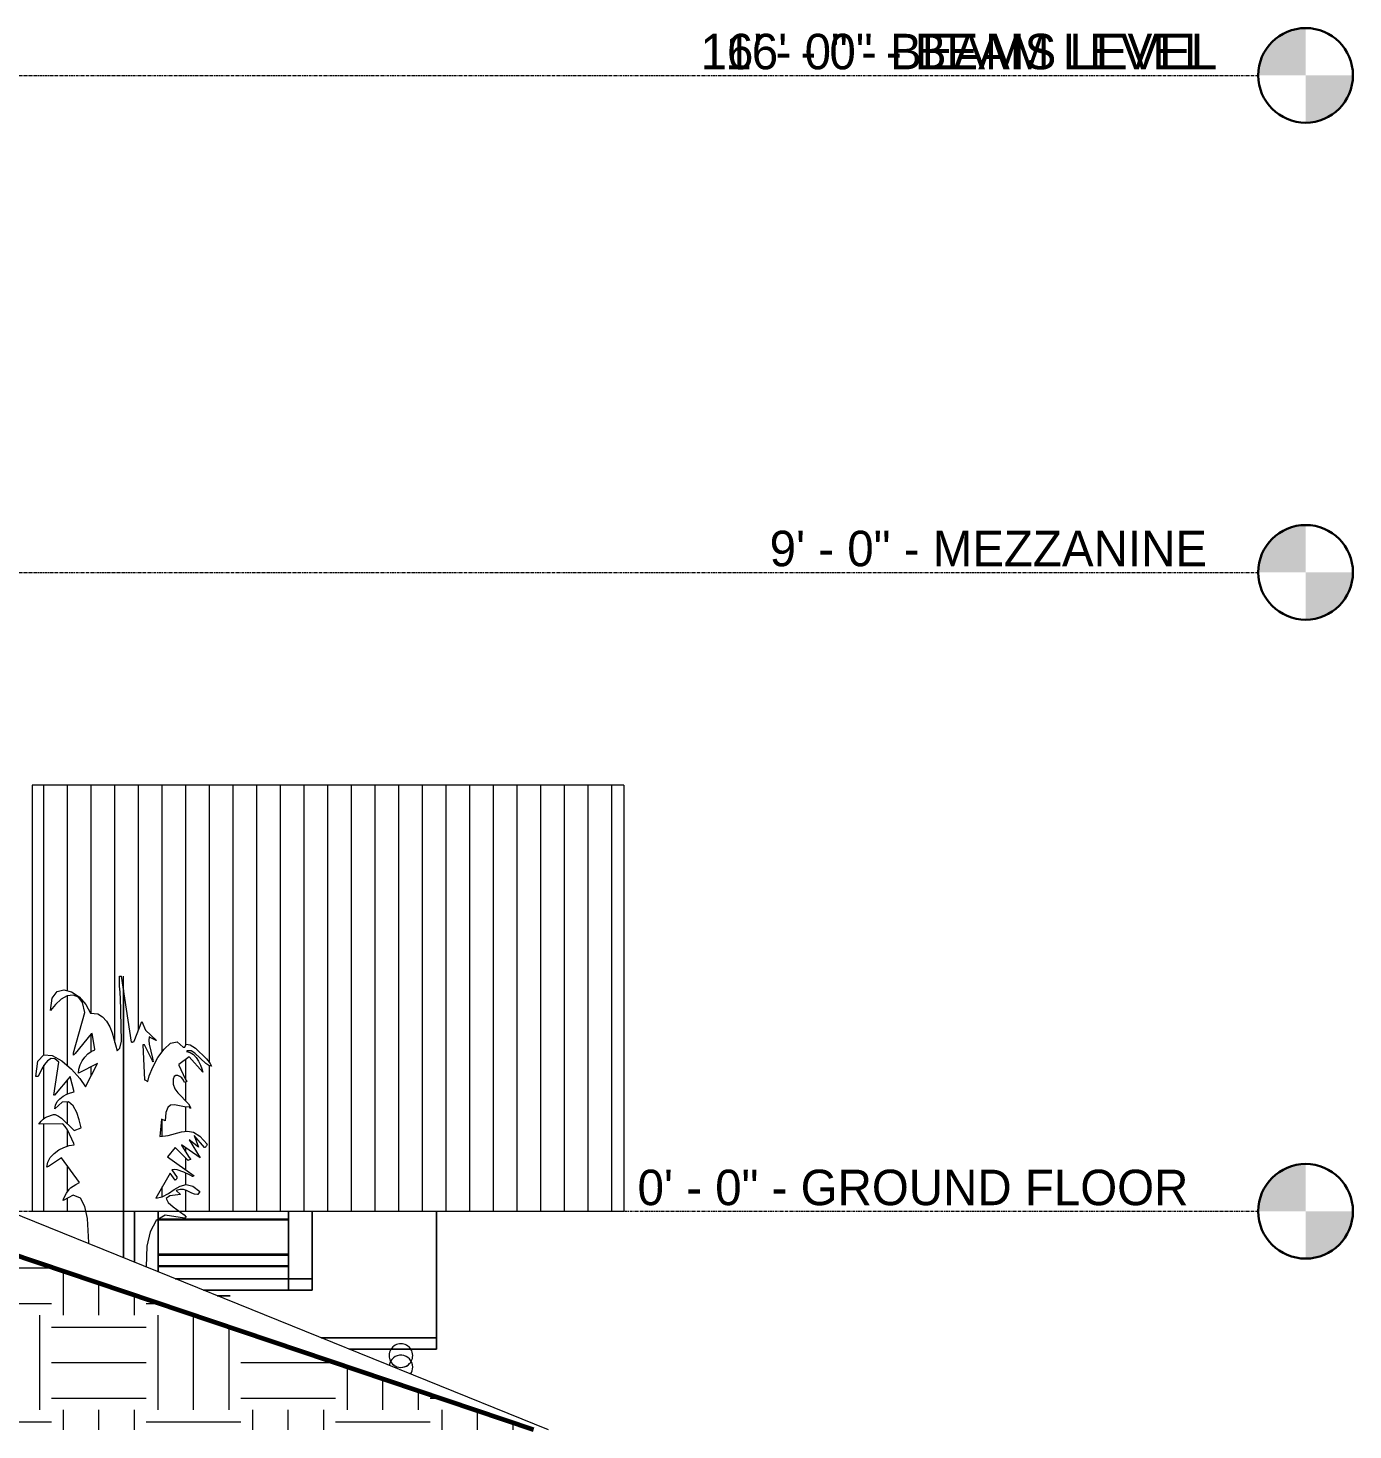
# Model space of a CAD drawing. Header units: inches. Extents: x 1275 to 2881, y -101 to 461.
# Drawn here: x 2656.7 to 2880.6, y -37 to 200 of the extents above; entities that cross this region are included whole.
import ezdxf

# ---------------------------------------------------------------- set-up
doc = ezdxf.new("R2010")
doc.units = ezdxf.units.IN
doc.header["$MEASUREMENT"] = 0
doc.linetypes.add('Grid Line 1_2_', pattern=[0.875, 0.5, -0.125, 0.125, -0.125])
for name, color, linetype, lineweight in [('0-1', 7, 'Continuous', 5), ('0-2', 165, 'Continuous', 5), ('A-DETL-GENF-1', 7, 'Continuous', 9), ('A-DETL-GENF-2', 253, 'Continuous', 9), ('A-FLOR-LEVL', 51, 'Continuous', 9), ('A-FLOR-LEVL-1', 51, 'Grid Line 1_2_', 9), ('A-FLOR-LEVL-2', 147, 'Continuous', 30), ('A-FLOR-LEVL-3', 51, 'Continuous', 30), ('A-WALL-PATT-3', 111, 'Continuous', 9), ('C-TOPO', 7, 'Continuous', 9), ('C-TOPO-1', 7, 'Continuous', 60), ('Q-SPCQ', 91, 'Continuous', 9), ('S-FNDN', 32, 'Continuous', 18)]:
    doc.layers.add(name, color=color, linetype=linetype, lineweight=lineweight)
doc.styles.add('Century Gothic', font='ufonts.com_century-gothic.ttf', dxfattribs={"height": 6})
pattern_1 = [(90, (2659.366, 0), (-4, 2e-16), [])]

# ---------------------------------------------------------------- blocks, each defined once
blk = doc.blocks.new('Level - Level Head - Circle-V48-BUILDING SECTION - EAST_WEST _ PREP KITCHEN - LOOKING SOUTH')
at = {"layer": 'A-FLOR-LEVL'}
h = blk.add_hatch(color=256, dxfattribs=at)
edge = h.paths.add_edge_path(flags=0)
edge.add_line((2872.59, 0), (2864.59, 0))
edge.add_arc((2872.59, 0), 8, 90, 180, ccw=False)
edge.add_line((2872.59, 8), (2872.59, 0))
h = blk.add_hatch(color=256, dxfattribs=at)
edge = h.paths.add_edge_path(flags=0)
edge.add_line((2872.59, -8), (2872.59, 0))
edge.add_line((2872.59, 0), (2880.59, 0))
edge.add_arc((2872.59, 0), 8, 270, 360, ccw=False)
at = {"layer": 'A-FLOR-LEVL-2'}
blk.add_circle((2872.59, 0), 8, dxfattribs=at)
blk = doc.blocks.new('Oakfire_2_Amenities_rvt-1-BUILDING SECTION - EAST_WEST _ PREP KITCHEN - LOOKING SOUTH')
at = {"layer": 'A-FLOR-LEVL-1'}
for p, q in [((1275.24, 192), (2864.59, 192)), ((1275.24, 0), (2864.59, 0))]:
    blk.add_line(p, q, dxfattribs=at)
at = {"layer": '0-2'}
for p in [(0, 192), (0, 0)]:
    blk.add_blockref('Level - Level Head - Circle-V48-BUILDING SECTION - EAST_WEST _ PREP KITCHEN - LOOKING SOUTH', p, dxfattribs=at)
at = {"layer": 'A-FLOR-LEVL', "char_height": 6, "attachment_point": 1, "style": 'Century Gothic'}
for s, insert, width in [('16\' - 0" - BEAMS LEVEL', (2770.34, 199.03), 105.04), ('0\' - 0" - GROUND FLOOR', (2759.69, 7.03), 117.968)]:
    blk.add_mtext(s, dxfattribs=dict(at, insert=insert, width=width))
blk = doc.blocks.new('Oakfire_2_Kitchen_rvt-1-BUILDING SECTION - EAST_WEST _ PREP KITCHEN - LOOKING SOUTH')
at = {"layer": 'A-FLOR-LEVL-1'}
for p, q in [((1275.24, 192), (2864.59, 192)), ((1275.24, 108), (2864.59, 108)), ((1275.24, 0), (2864.59, 0))]:
    blk.add_line(p, q, dxfattribs=at)
at = {"layer": '0-2'}
for p in [(0, 192), (0, 108), (0, 0)]:
    blk.add_blockref('Level - Level Head - Circle-V48-BUILDING SECTION - EAST_WEST _ PREP KITCHEN - LOOKING SOUTH', p, dxfattribs=at)
at = {"layer": 'A-FLOR-LEVL', "char_height": 6, "attachment_point": 1, "style": 'Century Gothic'}
for s, insert, width in [('16\' - 0" - BEAMS LEVEL', (2770.34, 199.03), 105.04), ('9\' - 0" - MEZZANINE', (2782.01, 115.03), 90.9), ('0\' - 0" - GROUND FLOOR', (2759.69, 7.03), 117.968)]:
    blk.add_mtext(s, dxfattribs=dict(at, insert=insert, width=width))
blk = doc.blocks.new('switchgrass 26764 - switchgrass 26764-1522527-BUILDING SECTION - EAST_WEST _ PREP KITCHEN - LOOKING SOUTH')
at = {"layer": 'A-DETL-GENF-1'}
for p, q in [((2672.16, 39.17), (2672.17, 39.73)), ((2672.16, 38.61), (2672.16, 39.17)), ((2672.17, 38.06), (2672.16, 38.61)), ((2672.17, 39.73), (2672.46, 39.73)), ((2672.2, 37.53), (2672.17, 38.06)), ((2674.2, 28.59), (2672.46, 39.73)), ((2672.83, 37.41), (2672.83, 39.73)), ((2672.83, 39.17), (2672.83, 39.73)), ((2672.83, 38.61), (2672.83, 39.17)), ((2672.83, 38.06), (2672.83, 38.61)), ((2672.83, 37.53), (2672.83, 38.06)), ((2660.48, 33.96), (2660.78, 36.02)), ((2660.78, 36.02), (2661.59, 37.13)), ((2662.3, 35.83), (2661.33, 34.98)), ((2661.59, 37.13), (2662.74, 37.44)), ((2663.32, 36.39), (2662.3, 35.83)), ((2662.74, 37.44), (2664.05, 37.09)), ((2664.31, 36.55), (2663.32, 36.39)), ((2664.05, 37.09), (2665.35, 36.23)), ((2665.19, 36.22), (2664.31, 36.55)), ((2665.88, 35.27), (2665.19, 36.22)), ((2665.35, 36.23), (2666.47, 34.98)), ((2672.23, 37.05), (2672.2, 37.53)), ((2672.27, 36.62), (2672.23, 37.05)), ((2672.32, 36.26), (2672.27, 36.62)), ((2672.47, 28.74), (2672.32, 36.26)), ((2672.83, 37.05), (2672.83, 37.53)), ((2672.83, 37.13), (2672.83, 37.44)), ((2672.83, 37.44), (2672.83, 37.09)), ((2672.83, 36.02), (2672.83, 37.13)), ((2672.83, 37.09), (2672.83, 36.23)), ((2672.83, 36.62), (2672.83, 37.05)), ((2672.83, 36.26), (2672.83, 36.62)), ((2672.83, 36.22), (2672.83, 36.55)), ((2672.83, 36.55), (2672.83, 36.39)), ((2672.83, 36.39), (2672.83, 35.83)), ((2672.83, 28.74), (2672.83, 36.26)), ((2672.83, 36.23), (2672.83, 34.98)), ((2672.83, 35.27), (2672.83, 36.22)), ((2672.83, 33.96), (2672.83, 36.02)), ((2672.83, 35.83), (2672.83, 34.98)), ((2661.33, 34.98), (2660.48, 33.96)), ((2664.36, 26.81), (2666.31, 33.62)), ((2666.31, 33.62), (2665.88, 35.27)), ((2666.47, 34.98), (2667.25, 33.51)), ((2667.25, 33.51), (2668.46, 33.38)), ((2668.46, 33.38), (2669.28, 32.87)), ((2672.83, 33.62), (2672.83, 35.27)), ((2672.83, 34.98), (2672.83, 33.96)), ((2672.83, 34.98), (2672.83, 33.51)), ((2672.83, 26.81), (2672.83, 33.62)), ((2672.83, 33.51), (2672.83, 33.38)), ((2672.83, 33.38), (2672.83, 32.87)), ((2669.28, 32.87), (2669.95, 32.11)), ((2669.95, 32.11), (2670.49, 31.19)), ((2670.49, 31.19), (2670.92, 30.16)), ((2672.83, 32.87), (2672.83, 32.11)), ((2672.83, 32.11), (2672.83, 31.19)), ((2672.83, 31.19), (2672.83, 30.16)), ((2674.64, 28.73), (2675.94, 32.06)), ((2675.94, 32.06), (2676.52, 30.61)), ((2667.38, 30.01), (2664.64, 26.66)), ((2667.54, 30.03), (2667.38, 30.01)), ((2667.99, 27.39), (2667.54, 30.03)), ((2670.92, 30.16), (2671.74, 27.14)), ((2672.21, 27.58), (2672.47, 28.74)), ((2672.83, 30.16), (2672.83, 27.14)), ((2672.83, 27.39), (2672.83, 30.03)), ((2672.83, 30.03), (2672.83, 30.01)), ((2672.83, 30.01), (2672.83, 26.66)), ((2672.83, 27.58), (2672.83, 28.74)), ((2674.2, 28.59), (2674.25, 28.59)), ((2674.25, 28.59), (2674.32, 28.61)), ((2674.32, 28.61), (2674.4, 28.63)), ((2674.4, 28.63), (2674.47, 28.65)), ((2674.47, 28.65), (2674.54, 28.68)), ((2674.54, 28.68), (2674.6, 28.71)), ((2674.6, 28.71), (2674.64, 28.73)), ((2676.52, 30.61), (2678.4, 28.87)), ((2677.14, 29.49), (2677.11, 28.84)), ((2677.11, 28.84), (2677.16, 28.23)), ((2677.56, 29.24), (2677.14, 29.49)), ((2678.34, 28.89), (2677.56, 29.24)), ((2678.4, 28.87), (2678.34, 28.89)), ((2680.79, 28.42), (2681.9, 28.62)), ((2681.9, 28.62), (2682.89, 27.72)), ((2658.37, 25.38), (2659.37, 26.46)), ((2659.37, 26.46), (2660.79, 26.36)), ((2660.79, 26.36), (2662.41, 25.43)), ((2664.36, 26.41), (2664.36, 26.81)), ((2664.64, 26.66), (2664.36, 26.41)), ((2666.28, 26.05), (2666.79, 26.59)), ((2666.79, 26.59), (2667.36, 27.01)), ((2667.36, 27.01), (2667.98, 27.28)), ((2667.98, 27.28), (2667.99, 27.39)), ((2671.74, 27.14), (2672.21, 27.58)), ((2672.83, 27.14), (2672.83, 27.58)), ((2672.83, 27.28), (2672.83, 27.39)), ((2672.83, 27.01), (2672.83, 27.28)), ((2672.83, 26.59), (2672.83, 27.01)), ((2672.83, 26.41), (2672.83, 26.81)), ((2672.83, 26.66), (2672.83, 26.41)), ((2672.83, 26.05), (2672.83, 26.59)), ((2672.83, 25.38), (2672.83, 26.46)), ((2672.83, 26.46), (2672.83, 26.36)), ((2672.83, 26.36), (2672.83, 25.43)), ((2676.37, 28.15), (2676.08, 28.15)), ((2676.08, 28.15), (2676.37, 22.22)), ((2677.71, 25.41), (2676.37, 28.15)), ((2677.16, 28.23), (2677.71, 25.91)), ((2678.63, 25.98), (2679.67, 27.43)), ((2679.67, 27.43), (2680.79, 28.42)), ((2683.9, 26.12), (2682.16, 24.82)), ((2682.89, 27.72), (2683.18, 27.72)), ((2683.18, 27.72), (2683.43, 28.26)), ((2683.43, 28.26), (2684.08, 28.14)), ((2683.61, 27.14), (2683.47, 26.99)), ((2683.47, 26.99), (2684.09, 26.86)), ((2684.23, 27.1), (2683.61, 27.14)), ((2686.22, 23.52), (2683.9, 26.12)), ((2684.08, 28.14), (2684.97, 27.56)), ((2684.09, 26.86), (2684.64, 26.51)), ((2684.87, 26.74), (2684.23, 27.1)), ((2684.64, 26.51), (2685.11, 25.99)), ((2686.74, 25), (2684.87, 26.74)), ((2684.97, 27.56), (2686.82, 25.79)), ((2657.99, 22.79), (2658.37, 25.38)), ((2659, 24.08), (2658.42, 22.79)), ((2659.45, 24.82), (2659, 24.08)), ((2659.98, 25.44), (2659.45, 24.82)), ((2660.58, 25.81), (2659.98, 25.44)), ((2661.22, 25.78), (2660.58, 25.81)), ((2661.03, 19.61), (2661.89, 25.23)), ((2661.89, 25.23), (2661.22, 25.78)), ((2662.41, 25.43), (2664.02, 24)), ((2664.02, 24), (2665.42, 22.43)), ((2668.41, 24.97), (2665.23, 23.37)), ((2665.23, 23.37), (2665.3, 24.05)), ((2665.3, 24.05), (2665.51, 24.74)), ((2665.51, 24.74), (2665.85, 25.42)), ((2665.85, 25.42), (2666.28, 26.05)), ((2666.38, 21.06), (2668.41, 24.97)), ((2672.83, 25.42), (2672.83, 26.05)), ((2672.83, 25.78), (2672.83, 25.81)), ((2672.83, 25.81), (2672.83, 25.44)), ((2672.83, 25.23), (2672.83, 25.78)), ((2672.83, 25.44), (2672.83, 24.82)), ((2672.83, 25.43), (2672.83, 24)), ((2672.83, 24.74), (2672.83, 25.42)), ((2672.83, 22.79), (2672.83, 25.38)), ((2672.83, 19.61), (2672.83, 25.23)), ((2672.83, 21.06), (2672.83, 24.97)), ((2672.83, 24.97), (2672.83, 23.37)), ((2672.83, 24.82), (2672.83, 24.08)), ((2672.83, 24.05), (2672.83, 24.74)), ((2672.83, 24.08), (2672.83, 22.79)), ((2672.83, 23.37), (2672.83, 24.05)), ((2672.83, 24), (2672.83, 22.43)), ((2677.17, 22.91), (2677.76, 24.36)), ((2677.71, 25.91), (2677.82, 25.26)), ((2677.82, 25.26), (2677.71, 25.41)), ((2677.76, 24.36), (2678.63, 25.98)), ((2682.16, 24.82), (2682.19, 24.7)), ((2682.19, 24.7), (2683.25, 22.39)), ((2685.11, 25.99), (2685.51, 25.37)), ((2685.51, 25.37), (2685.83, 24.72)), ((2685.83, 24.72), (2686.06, 24.08)), ((2686.06, 24.08), (2686.22, 23.52)), ((2687.25, 24.62), (2686.74, 25)), ((2686.82, 25.79), (2687.45, 25)), ((2687.67, 24.53), (2687.25, 24.62)), ((2687.45, 25), (2687.67, 24.53)), ((2658.42, 22.79), (2657.99, 22.79)), ((2663.78, 22.79), (2661.17, 19.61)), ((2664.5, 20.19), (2663.78, 22.79)), ((2665.42, 22.43), (2666.38, 21.06)), ((2672.83, 20.19), (2672.83, 22.79)), ((2672.83, 22.79), (2672.83, 19.61)), ((2672.83, 22.43), (2672.83, 21.06)), ((2676.37, 22.22), (2676.43, 22.2)), ((2676.43, 22.2), (2676.52, 22.17)), ((2676.52, 22.17), (2676.63, 22.12)), ((2676.63, 22.12), (2676.73, 22.06)), ((2676.73, 22.06), (2676.83, 22)), ((2676.83, 22), (2676.91, 21.96)), ((2676.91, 21.96), (2676.95, 21.93)), ((2676.95, 21.93), (2677.17, 22.91)), ((2681.37, 22.79), (2681.2, 22.36)), ((2681.2, 22.36), (2681.2, 21.48)), ((2681.2, 21.48), (2681.49, 20.71)), ((2681.65, 22.98), (2681.37, 22.79)), ((2681.98, 22.97), (2681.65, 22.98)), ((2682.34, 22.81), (2681.98, 22.97)), ((2682.68, 22.54), (2682.34, 22.81)), ((2682.96, 22.18), (2682.68, 22.54)), ((2683.15, 21.79), (2682.96, 22.18)), ((2683.51, 21.93), (2683.15, 21.79)), ((2683.25, 22.39), (2683.51, 21.93)), ((2661.17, 19.61), (2661.03, 19.61)), ((2661.61, 18.53), (2662.07, 19.03)), ((2662.07, 19.03), (2662.63, 19.46)), ((2662.63, 19.46), (2663.25, 19.8)), ((2663.25, 19.8), (2663.89, 20.04)), ((2663.89, 20.04), (2664.5, 20.19)), ((2672.83, 20.04), (2672.83, 20.19)), ((2672.83, 19.8), (2672.83, 20.04)), ((2672.83, 19.46), (2672.83, 19.8)), ((2672.83, 19.03), (2672.83, 19.46)), ((2672.83, 18.53), (2672.83, 19.03)), ((2681.49, 20.71), (2682, 20.03)), ((2682, 20.03), (2683.8, 18.14)), ((2662.48, 18.45), (2661.19, 17.3)), ((2661.19, 17.3), (2661.31, 17.95)), ((2661.31, 17.95), (2661.61, 18.53)), ((2663.52, 18.51), (2662.48, 18.45)), ((2664.33, 17.82), (2663.52, 18.51)), ((2664.94, 16.69), (2664.33, 17.82)), ((2665.35, 15.48), (2664.94, 16.69)), ((2672.83, 17.95), (2672.83, 18.53)), ((2672.83, 17.82), (2672.83, 18.51)), ((2672.83, 18.51), (2672.83, 18.45)), ((2672.83, 18.45), (2672.83, 17.3)), ((2672.83, 17.3), (2672.83, 17.95)), ((2672.83, 16.69), (2672.83, 17.82)), ((2672.83, 15.48), (2672.83, 16.69)), ((2679.96, 16.71), (2679.85, 15.27)), ((2680.29, 17.55), (2679.96, 16.71)), ((2680.79, 17.93), (2680.29, 17.55)), ((2681.45, 17.99), (2680.79, 17.93)), ((2683.11, 17.67), (2681.45, 17.99)), ((2684.05, 17.58), (2683.11, 17.67)), ((2683.8, 18.14), (2684.19, 17.44)), ((2684.05, 17.44), (2684.05, 17.58)), ((2684.19, 17.44), (2684.05, 17.44)), ((2658.54, 14.75), (2658.89, 15.24)), ((2662.56, 14.8), (2658.54, 14.75)), ((2658.89, 15.24), (2659.22, 15.58)), ((2659.22, 15.58), (2659.53, 15.81)), ((2659.53, 15.81), (2659.85, 15.96)), ((2659.85, 15.96), (2661, 16.36)), ((2661, 16.36), (2661.29, 16.36)), ((2661.29, 16.36), (2661.85, 16.08)), ((2661.85, 16.08), (2662.34, 15.76)), ((2662.34, 15.76), (2664.5, 13.67)), ((2662.96, 14.35), (2662.56, 14.8)), ((2663.34, 13.78), (2662.96, 14.35)), ((2665.66, 14.11), (2665.35, 15.48)), ((2672.83, 15.96), (2672.83, 16.36)), ((2672.83, 16.36), (2672.83, 16.08)), ((2672.83, 16.08), (2672.83, 15.76)), ((2672.83, 15.81), (2672.83, 15.96)), ((2672.83, 15.58), (2672.83, 15.81)), ((2672.83, 15.76), (2672.83, 13.67)), ((2672.83, 15.24), (2672.83, 15.58)), ((2672.83, 14.11), (2672.83, 15.48)), ((2672.83, 14.75), (2672.83, 15.24)), ((2672.83, 14.35), (2672.83, 14.8)), ((2672.83, 14.8), (2672.83, 14.75)), ((2672.83, 13.78), (2672.83, 14.35)), ((2679.27, 15.56), (2678.98, 12.66)), ((2679.85, 15.27), (2679.27, 15.56)), ((2664.41, 11.47), (2663.34, 13.78)), ((2664.5, 13.67), (2665.66, 14.11)), ((2672.83, 13.67), (2672.83, 14.11)), ((2672.83, 11.47), (2672.83, 13.78)), ((2678.98, 12.66), (2680.36, 12.8)), ((2680.36, 12.8), (2682.61, 13.41)), ((2682.61, 13.41), (2683.62, 13.56)), ((2683.62, 13.56), (2684.63, 13.37)), ((2685.49, 10.82), (2683.91, 12.06)), ((2683.91, 12.06), (2685.78, 9.04)), ((2684.63, 13.37), (2685.72, 12.69)), ((2686.51, 10.78), (2684.77, 12.81)), ((2684.77, 12.81), (2685.49, 10.82)), ((2685.72, 12.69), (2686.94, 11.36)), ((2660.45, 9.1), (2661.09, 9.79)), ((2661.09, 9.79), (2661.88, 10.37)), ((2661.88, 10.37), (2662.75, 10.81)), ((2662.75, 10.81), (2663.65, 11.1)), ((2663.65, 11.1), (2664.5, 11.21)), ((2664.5, 11.21), (2664.41, 11.47)), ((2672.83, 11.21), (2672.83, 11.47)), ((2672.83, 11.1), (2672.83, 11.21)), ((2672.83, 10.81), (2672.83, 11.1)), ((2672.83, 10.37), (2672.83, 10.81)), ((2672.83, 9.79), (2672.83, 10.37)), ((2672.83, 9.1), (2672.83, 9.79)), ((2681.58, 10.78), (2680.28, 9.19)), ((2683.76, 8.61), (2681.58, 10.78)), ((2685.78, 9.04), (2682.6, 11.21)), ((2682.6, 11.21), (2682.66, 11.08)), ((2682.66, 11.08), (2683.94, 9.11)), ((2686.58, 10.8), (2686.51, 10.78)), ((2686.66, 10.86), (2686.58, 10.8)), ((2686.74, 10.95), (2686.66, 10.86)), ((2686.82, 11.05), (2686.74, 10.95)), ((2686.88, 11.16), (2686.82, 11.05)), ((2686.92, 11.26), (2686.88, 11.16)), ((2686.94, 11.36), (2686.92, 11.26)), ((2659.87, 7.45), (2660.03, 8.31)), ((2660.16, 7.59), (2659.87, 7.45)), ((2660.03, 8.31), (2660.45, 9.1)), ((2662.33, 9.04), (2660.16, 7.59)), ((2665.37, 4.84), (2662.33, 9.04)), ((2672.83, 8.31), (2672.83, 9.1)), ((2672.83, 4.84), (2672.83, 9.04)), ((2672.83, 9.04), (2672.83, 7.59)), ((2672.83, 7.45), (2672.83, 8.31)), ((2672.83, 7.59), (2672.83, 7.45)), ((2680.28, 9.19), (2684.77, 6)), ((2683.81, 8.62), (2683.76, 8.61)), ((2684.16, 8.74), (2683.81, 8.62)), ((2683.94, 9.11), (2684.19, 8.75)), ((2684.19, 8.75), (2684.16, 8.74)), ((2664.74, 4.53), (2665.37, 4.84)), ((2672.83, 4.53), (2672.83, 4.84)), ((2680.72, 6.44), (2678.26, 2.24)), ((2681.58, 5.28), (2680.72, 6.44)), ((2681.4, 7.05), (2681.01, 7.01)), ((2681.01, 7.01), (2681.87, 5.71)), ((2681.89, 6.98), (2681.4, 7.05)), ((2681.63, 5.29), (2681.58, 5.28)), ((2681.68, 5.34), (2681.63, 5.29)), ((2681.74, 5.4), (2681.68, 5.34)), ((2681.79, 5.48), (2681.74, 5.4)), ((2681.83, 5.56), (2681.79, 5.48)), ((2681.86, 5.64), (2681.83, 5.56)), ((2681.87, 5.71), (2681.86, 5.64)), ((2683.02, 6.63), (2681.89, 6.98)), ((2684.08, 6.13), (2683.02, 6.63)), ((2684.48, 5.86), (2684.08, 6.13)), ((2684.51, 5.88), (2684.48, 5.86)), ((2684.55, 5.91), (2684.51, 5.88)), ((2684.6, 5.93), (2684.55, 5.91)), ((2684.65, 5.96), (2684.6, 5.93)), ((2684.7, 5.98), (2684.65, 5.96)), ((2684.74, 6), (2684.7, 5.98)), ((2684.77, 6), (2684.74, 6)), ((2664.33, 2.71), (2662.62, 1.8)), ((2662.67, 2.08), (2663.2, 3.08)), ((2663.2, 3.08), (2663.63, 3.68)), ((2663.63, 3.68), (2663.68, 3.78)), ((2663.68, 3.78), (2663.85, 3.94)), ((2663.85, 3.94), (2664.74, 4.53)), ((2665.53, 2.24), (2664.33, 2.71)), ((2672.83, 3.94), (2672.83, 4.53)), ((2672.83, 3.78), (2672.83, 3.94)), ((2672.83, 3.68), (2672.83, 3.78)), ((2672.83, 3.08), (2672.83, 3.68)), ((2672.83, 2.08), (2672.83, 3.08)), ((2672.83, 2.24), (2672.83, 2.71)), ((2672.83, 2.71), (2672.83, 1.8)), ((2678.26, 2.24), (2679.36, 2.46)), ((2679.36, 2.46), (2680.4, 3.01)), ((2680.63, 2.64), (2680.05, 2.16)), ((2680.4, 3.01), (2681.39, 3.66)), ((2682.45, 2.82), (2680.63, 2.64)), ((2681.39, 3.66), (2682.39, 4.23)), ((2682.38, 3.69), (2681.73, 3.54)), ((2681.73, 3.54), (2682.45, 2.82)), ((2682.95, 3.67), (2682.38, 3.69)), ((2682.39, 4.23), (2683.41, 4.5)), ((2683.44, 3.51), (2682.95, 3.67)), ((2683.41, 4.5), (2684.51, 4.27)), ((2684.36, 3.07), (2683.44, 3.51)), ((2684.83, 2.89), (2684.36, 3.07)), ((2684.51, 4.27), (2685.71, 3.34)), ((2685.35, 2.82), (2684.83, 2.89)), ((2685.37, 2.86), (2685.35, 2.82)), ((2685.7, 3.32), (2685.37, 2.86)), ((2685.71, 3.34), (2685.7, 3.32)), ((2662.61, 1.88), (2662.67, 2.08)), ((2662.62, 1.8), (2662.61, 1.88)), ((2666.3, 0.8), (2665.53, 2.24)), ((2666.73, -1.2), (2666.3, 0.8)), ((2672.83, 0.8), (2672.83, 2.24)), ((2672.83, 1.88), (2672.83, 2.08)), ((2672.83, 1.8), (2672.83, 1.88)), ((2672.83, -1.2), (2672.83, 0.8)), ((2680.05, 2.16), (2680.36, 1.5)), ((2680.36, 1.5), (2681.2, 0.75)), ((2681.2, 0.75), (2683.08, -0.61)), ((2666.97, -5.3), (2666.73, -1.2)), ((2672.83, -5.3), (2672.83, -1.2)), ((2678.34, -1.58), (2677.35, -3.45)), ((2679.84, -0.63), (2678.34, -1.58)), ((2683.11, -1.14), (2679.84, -0.63)), ((2683.08, -0.61), (2683.41, -1.01)), ((2683.32, -1.12), (2683.11, -1.14)), ((2683.41, -1.01), (2683.32, -1.12)), ((2677.35, -3.45), (2676.76, -5.88)), ((2666.97, -5.49), (2666.97, -5.3)), ((2672.83, -6.59), (2672.83, -5.3)), ((2672.83, -6.16), (2672.83, -6.12)), ((2672.83, -6.12), (2672.83, -6.18)), ((2672.83, -7.86), (2672.83, -6.16)), ((2672.83, -6.18), (2672.83, -6.59)), ((2672.83, -6.59), (2672.83, -6.65)), ((2672.83, -6.65), (2672.83, -6.59)), ((2676.76, -5.88), (2676.63, -9.41)), ((2688.64, -14.27), (2689.01, -14.27)), ((2690.84, -14.27), (2688.64, -14.27)), ((2689.01, -14.27), (2690.36, -14.27)), ((2690.36, -14.27), (2690.84, -14.27))]:
    blk.add_line(p, q, dxfattribs=at)
at = {"layer": 'A-DETL-GENF-2'}
for p, q in [((2672.83, 28.59), (2672.83, 37.41)), ((2672.83, 28.73), (2672.83, 32.06)), ((2672.83, 32.06), (2672.83, 30.61)), ((2672.83, 30.61), (2672.83, 28.87)), ((2672.83, 29.24), (2672.83, 29.49)), ((2672.83, 29.49), (2672.83, 28.84)), ((2672.83, 28.89), (2672.83, 29.24)), ((2672.83, 28.87), (2672.83, 28.89)), ((2672.83, 28.84), (2672.83, 28.23)), ((2672.83, 28.71), (2672.83, 28.73)), ((2672.83, 28.68), (2672.83, 28.71)), ((2672.83, 28.65), (2672.83, 28.68)), ((2672.83, 28.63), (2672.83, 28.65)), ((2672.83, 28.61), (2672.83, 28.63)), ((2672.83, 28.42), (2672.83, 28.62)), ((2672.83, 28.62), (2672.83, 27.72)), ((2672.83, 28.59), (2672.83, 28.61)), ((2672.83, 28.59), (2672.83, 28.59)), ((2672.83, 27.43), (2672.83, 28.42)), ((2672.83, 27.72), (2672.83, 28.26)), ((2672.83, 28.26), (2672.83, 28.14)), ((2672.83, 28.23), (2672.83, 25.91)), ((2672.83, 25.41), (2672.83, 28.15)), ((2672.83, 28.15), (2672.83, 22.22)), ((2672.83, 28.14), (2672.83, 27.56)), ((2672.83, 27.56), (2672.83, 25.79)), ((2672.83, 25.98), (2672.83, 27.43)), ((2672.83, 27.1), (2672.83, 27.14)), ((2672.83, 27.14), (2672.83, 26.99)), ((2672.83, 26.74), (2672.83, 27.1)), ((2672.83, 26.99), (2672.83, 26.86)), ((2672.83, 26.86), (2672.83, 26.51)), ((2672.83, 25), (2672.83, 26.74)), ((2672.83, 26.51), (2672.83, 25.99)), ((2672.83, 23.52), (2672.83, 26.12)), ((2672.83, 26.12), (2672.83, 24.82)), ((2672.83, 24.36), (2672.83, 25.98)), ((2672.83, 25.98), (2672.83, 25.37)), ((2672.83, 25.91), (2672.83, 25.26)), ((2672.83, 25.79), (2672.83, 25)), ((2672.83, 25.26), (2672.83, 25.41)), ((2672.83, 25.37), (2672.83, 24.72)), ((2672.83, 25), (2672.83, 24.53)), ((2672.83, 24.62), (2672.83, 25)), ((2672.83, 24.82), (2672.83, 24.7)), ((2672.83, 24.72), (2672.83, 24.08)), ((2672.83, 24.7), (2672.83, 22.39)), ((2672.83, 24.53), (2672.83, 24.62)), ((2672.83, 22.91), (2672.83, 24.36)), ((2672.83, 24.08), (2672.83, 23.52)), ((2672.83, 22.97), (2672.83, 22.98)), ((2672.83, 22.98), (2672.83, 22.79)), ((2672.83, 22.81), (2672.83, 22.97)), ((2672.83, 21.93), (2672.83, 22.91)), ((2672.83, 22.54), (2672.83, 22.81)), ((2672.83, 22.79), (2672.83, 22.36)), ((2672.83, 22.18), (2672.83, 22.54)), ((2672.83, 22.39), (2672.83, 21.93)), ((2672.83, 22.36), (2672.83, 21.48)), ((2672.83, 22.22), (2672.83, 22.2)), ((2672.83, 22.2), (2672.83, 22.17)), ((2672.83, 21.8), (2672.83, 22.18)), ((2672.83, 22.17), (2672.83, 22.12)), ((2672.83, 22.12), (2672.83, 22.06)), ((2672.83, 22.06), (2672.83, 22)), ((2672.83, 22), (2672.83, 21.96)), ((2672.83, 21.96), (2672.83, 21.93)), ((2672.83, 21.93), (2672.83, 21.8)), ((2672.83, 21.48), (2672.83, 20.71)), ((2672.83, 20.71), (2672.83, 20.05)), ((2672.83, 20.03), (2672.83, 18.14)), ((2672.83, 18.14), (2672.83, 17.44)), ((2672.83, 17.67), (2672.83, 17.99)), ((2672.83, 17.99), (2672.83, 17.93)), ((2672.83, 17.93), (2672.83, 17.55)), ((2672.83, 17.58), (2672.83, 17.67)), ((2672.83, 17.44), (2672.83, 17.58)), ((2672.83, 17.55), (2672.83, 16.71)), ((2672.83, 16.71), (2672.83, 15.27)), ((2672.83, 15.27), (2672.83, 15.56)), ((2672.83, 15.56), (2672.83, 12.66)), ((2672.83, 13.41), (2672.83, 13.56)), ((2672.83, 13.56), (2672.83, 13.37)), ((2672.83, 12.8), (2672.83, 13.41)), ((2672.83, 13.37), (2672.83, 12.69)), ((2672.83, 10.8), (2672.83, 12.81)), ((2672.83, 12.81), (2672.83, 10.82)), ((2672.83, 12.66), (2672.83, 12.8)), ((2672.83, 12.69), (2672.83, 11.36)), ((2672.83, 10.82), (2672.83, 12.06)), ((2672.83, 12.06), (2672.83, 9.04)), ((2672.83, 11.36), (2672.83, 11.26)), ((2672.83, 11.26), (2672.83, 11.16)), ((2672.83, 9.04), (2672.83, 11.21)), ((2672.83, 11.21), (2672.83, 11.08)), ((2672.83, 11.16), (2672.83, 11.05)), ((2672.83, 11.08), (2672.83, 9.11)), ((2672.83, 11.05), (2672.83, 10.95)), ((2672.83, 10.95), (2672.83, 10.86)), ((2672.83, 10.86), (2672.83, 10.8)), ((2672.83, 10.8), (2672.83, 10.78)), ((2672.83, 8.61), (2672.83, 10.78)), ((2672.83, 10.78), (2672.83, 9.19)), ((2672.83, 9.19), (2672.83, 6)), ((2672.83, 9.11), (2672.83, 8.75)), ((2672.83, 8.75), (2672.83, 8.74)), ((2672.83, 8.74), (2672.83, 8.62)), ((2672.83, 8.62), (2672.83, 8.61)), ((2672.83, 6.98), (2672.83, 7.05)), ((2672.83, 7.05), (2672.83, 7.01)), ((2672.83, 7.01), (2672.83, 5.71)), ((2672.83, 6.63), (2672.83, 6.98)), ((2672.83, 6.13), (2672.83, 6.63)), ((2672.83, 5.28), (2672.83, 6.44)), ((2672.83, 6.44), (2672.83, 2.24)), ((2672.83, 5.86), (2672.83, 6.13)), ((2672.83, 6), (2672.83, 6)), ((2672.83, 6), (2672.83, 5.98)), ((2672.83, 5.98), (2672.83, 5.96)), ((2672.83, 5.96), (2672.83, 5.93)), ((2672.83, 5.93), (2672.83, 5.91)), ((2672.83, 5.91), (2672.83, 5.88)), ((2672.83, 5.88), (2672.83, 5.86)), ((2672.83, 5.71), (2672.83, 5.64)), ((2672.83, 5.64), (2672.83, 5.56)), ((2672.83, 5.56), (2672.83, 5.48)), ((2672.83, 5.48), (2672.83, 5.4)), ((2672.83, 5.4), (2672.83, 5.34)), ((2672.83, 5.34), (2672.83, 5.29)), ((2672.83, 5.29), (2672.83, 5.28)), ((2672.83, 4.23), (2672.83, 4.5)), ((2672.83, 4.5), (2672.83, 4.27)), ((2672.83, 4.27), (2672.83, 3.34)), ((2672.83, 3.66), (2672.83, 4.23)), ((2672.83, 3.67), (2672.83, 3.69)), ((2672.83, 3.69), (2672.83, 3.54)), ((2672.83, 3.51), (2672.83, 3.67)), ((2672.83, 3.01), (2672.83, 3.66)), ((2672.83, 3.54), (2672.83, 2.82)), ((2672.83, 3.07), (2672.83, 3.51)), ((2672.83, 3.34), (2672.83, 3.32)), ((2672.83, 3.32), (2672.83, 2.86)), ((2672.83, 2.89), (2672.83, 3.07)), ((2672.83, 2.46), (2672.83, 3.01)), ((2672.83, 2.82), (2672.83, 2.89)), ((2672.83, 2.86), (2672.83, 2.82)), ((2672.83, 2.82), (2672.83, 2.64)), ((2672.83, 2.64), (2672.83, 2.16)), ((2672.83, 2.24), (2672.83, 2.46)), ((2672.83, 2.16), (2672.83, 1.5)), ((2672.83, 1.5), (2672.83, 0.75)), ((2672.83, 0.75), (2672.83, -0.61)), ((2672.83, -0.61), (2672.83, -1.01)), ((2672.83, -1.14), (2672.83, -0.63)), ((2672.83, -0.63), (2672.83, -1.58)), ((2672.83, -1.01), (2672.83, -1.12)), ((2672.83, -1.12), (2672.83, -1.14)), ((2672.83, -1.58), (2672.83, -3.45)), ((2672.83, -3.45), (2672.83, -5.88)), ((2672.83, -5.88), (2672.83, -7.86))]:
    blk.add_line(p, q, dxfattribs=at)
blk = doc.blocks.new('323323 - Site Trash and Litter Receptacles - Dumpsters - 4-Yard Bin-1680329-BUILDING SECTION - EAST_WEST _ PREP KITCHEN - LOOKING SOUTH')
at = {"layer": 'Q-SPCQ'}
for p, q in [((2678.7, 0), (2678.7, -1.33)), ((2678.7, -1.33), (2678.7, 0)), ((2700.7, -1.46), (2700.7, 0)), ((2700.7, 0), (2700.7, -1.46)), ((2704.7, -13.33), (2704.7, 0)), ((2704.7, -13.33), (2704.7, 0)), ((2704.7, 0), (2704.7, -13.33)), ((2674.7, 0), (2674.7, -4.21)), ((2674.7, -8.62), (2674.7, 0)), ((2678.7, -1.33), (2678.7, 0)), ((2678.7, 0), (2678.7, -1.33)), ((2678.73, -1.33), (2678.7, -1.33)), ((2678.7, -1.33), (2678.73, -1.33)), ((2678.7, -1.36), (2678.7, -9.33)), ((2678.7, -1.46), (2678.7, -1.36)), ((2678.7, -1.36), (2678.7, -1.46)), ((2678.7, -1.46), (2678.7, -1.36)), ((2678.7, -9.21), (2678.7, -1.46)), ((2678.7, -9.21), (2678.7, -1.46)), ((2678.7, -1.46), (2700.7, -1.46)), ((2678.7, -1.46), (2678.7, -9.21)), ((2678.7, -1.46), (2700.7, -1.46)), ((2678.7, -9.21), (2678.7, -1.46)), ((2678.7, -1.46), (2700.7, -1.46)), ((2678.7, -1.46), (2678.7, -9.21)), ((2678.7, -1.46), (2700.7, -1.46)), ((2678.7, -1.46), (2678.7, -9.21)), ((2678.7, -9.21), (2678.7, -1.46)), ((2700.7, -1.33), (2678.73, -1.33)), ((2678.73, -1.33), (2700.7, -1.33)), ((2700.7, 0), (2700.7, -1.33)), ((2700.7, -1.33), (2700.7, 0)), ((2700.7, -9.33), (2700.7, -1.33)), ((2700.7, -1.33), (2700.7, -1.46)), ((2700.7, -1.46), (2700.7, -9.21)), ((2700.7, -1.46), (2700.7, -9.21)), ((2700.7, -9.21), (2700.7, -1.46)), ((2700.7, -1.46), (2700.7, -9.21)), ((2700.7, -9.21), (2700.7, -1.46)), ((2700.7, -9.21), (2700.7, -1.46)), ((2700.7, -1.46), (2700.7, -9.21)), ((2704.7, 0), (2704.7, -13.33)), ((2725.7, -23.33), (2725.7, 0)), ((2725.7, 0), (2725.7, -23.33)), ((2674.7, -4.21), (2674.7, -5.95)), ((2674.7, -5.95), (2674.7, -8.62)), ((2678.7, -9.33), (2678.7, -9.21)), ((2700.7, -9.21), (2678.7, -9.21)), ((2678.7, -9.21), (2700.7, -9.21)), ((2700.7, -9.21), (2678.7, -9.21)), ((2678.7, -9.21), (2700.7, -9.21)), ((2678.7, -9.21), (2678.7, -10.24)), ((2678.7, -10.24), (2678.7, -9.21)), ((2678.7, -9.33), (2700.7, -9.33)), ((2700.7, -9.33), (2678.7, -9.33)), ((2678.7, -10.24), (2678.7, -9.33)), ((2678.7, -9.33), (2678.7, -10.24)), ((2700.7, -9.21), (2700.7, -9.33)), ((2700.7, -13.33), (2700.7, -9.21)), ((2700.7, -9.21), (2700.7, -13.33)), ((2700.7, -9.33), (2700.7, -13.33)), ((2700.7, -13.33), (2700.7, -9.33)), ((2700.7, -13.33), (2686.33, -13.33)), ((2686.33, -13.33), (2700.7, -13.33)), ((2700.7, -13.33), (2686.33, -13.33)), ((2700.7, -13.33), (2686.33, -13.33)), ((2704.7, -13.33), (2700.7, -13.33)), ((2700.7, -13.33), (2704.7, -13.33)), ((2700.7, -13.33), (2704.7, -13.33)), ((2704.7, -13.33), (2700.7, -13.33)), ((2711.02, -23.33), (2725.7, -23.33)), ((2725.7, -23.33), (2711.02, -23.33))]:
    blk.add_line(p, q, dxfattribs=at)
for start, end in [(0, 171.8632), (0, 171.8632), (0, 171.8632), (0, 171.8632), (324.0416, 360), (324.0416, 360), (324.0416, 360), (324.0416, 360)]:
    blk.add_arc((2719.7, -26.33), 2, start, end, dxfattribs=at)
blk = doc.blocks.new('323323 - Site Trash and Litter Receptacles - Dumpsters - 4-Yard Bin-V47-BUILDING SECTION - EAST_WEST _ PREP KITCHEN - LOOKING SOUTH')
at = {"layer": 'Q-SPCQ'}
for p, q in [((2674.7, 0), (2674.7, -4.21)), ((2674.7, -4.21), (2674.7, 0)), ((2678.7, 0), (2678.7, -1.33)), ((2678.7, -1.33), (2678.7, 0)), ((2678.7, -1.33), (2678.7, 0)), ((2678.7, 0), (2678.7, -1.33)), ((2678.7, -1.33), (2678.7, 0)), ((2678.7, 0), (2678.7, -1.33)), ((2678.7, 0), (2678.7, -1.33)), ((2678.7, -1.33), (2678.7, 0)), ((2678.7, -1.36), (2678.7, -1.46)), ((2678.7, -1.46), (2678.7, -1.36)), ((2678.7, -1.46), (2678.7, -1.36)), ((2678.7, -1.36), (2678.7, -1.46)), ((2678.7, -1.46), (2678.7, -1.36)), ((2678.7, -1.36), (2678.7, -1.46)), ((2678.7, -1.36), (2678.7, -1.46)), ((2678.7, -1.46), (2678.7, -1.36)), ((2678.7, -1.46), (2678.7, -7.39)), ((2678.7, -7.27), (2678.7, -1.46)), ((2678.7, -7.27), (2678.7, -1.46)), ((2678.7, -1.46), (2678.7, -7.27)), ((2678.7, -7.27), (2678.7, -1.46)), ((2678.7, -1.46), (2678.7, -7.27)), ((2678.7, -1.46), (2678.7, -7.27)), ((2678.7, -7.27), (2678.7, -1.46)), ((2700.7, -1.46), (2700.7, 0)), ((2700.7, 0), (2700.7, -1.46)), ((2700.7, 0), (2700.7, -1.46)), ((2700.7, -1.46), (2700.7, 0)), ((2700.7, 0), (2700.7, -1.46)), ((2700.7, -1.46), (2700.7, 0)), ((2700.7, -1.46), (2700.7, 0)), ((2700.7, 0), (2700.7, -1.46)), ((2700.7, -7.39), (2700.7, -1.46)), ((2700.7, -1.46), (2700.7, -7.27)), ((2700.7, -1.46), (2700.7, -7.27)), ((2700.7, -7.27), (2700.7, -1.46)), ((2700.7, -1.46), (2700.7, -7.27)), ((2700.7, -7.27), (2700.7, -1.46)), ((2700.7, -7.27), (2700.7, -1.46)), ((2700.7, -1.46), (2700.7, -9.21)), ((2704.7, 0), (2704.7, -11.39)), ((2704.7, -11.39), (2704.7, 0)), ((2704.7, -11.39), (2704.7, 0)), ((2704.7, 0), (2704.7, -11.39)), ((2725.7, -21.39), (2725.7, 0)), ((2725.7, 0), (2725.7, -21.39)), ((2674.7, -4.21), (2674.7, -5.95)), ((2674.7, -5.95), (2674.7, -4.21)), ((2674.7, -5.95), (2674.7, -8.62)), ((2674.7, -8.62), (2674.7, -5.95)), ((2678.7, -7.39), (2678.7, -7.27)), ((2700.7, -7.27), (2678.7, -7.27)), ((2678.7, -7.27), (2700.7, -7.27)), ((2700.7, -7.27), (2678.7, -7.27)), ((2678.7, -7.27), (2700.7, -7.27)), ((2678.7, -7.27), (2678.7, -9.21)), ((2678.7, -9.21), (2678.7, -7.27)), ((2678.7, -7.39), (2700.7, -7.39)), ((2700.7, -7.39), (2678.7, -7.39)), ((2678.7, -9.21), (2678.7, -7.39)), ((2678.7, -7.39), (2678.7, -9.21)), ((2678.7, -10.24), (2678.7, -9.21)), ((2678.7, -9.21), (2678.7, -10.24)), ((2678.7, -9.21), (2678.7, -10.24)), ((2678.7, -10.24), (2678.7, -9.21)), ((2700.7, -7.27), (2700.7, -7.39)), ((2700.7, -9.21), (2700.7, -7.27)), ((2700.7, -7.39), (2700.7, -9.21)), ((2700.7, -9.21), (2700.7, -7.39)), ((2700.7, -9.21), (2700.7, -11.39)), ((2700.7, -11.39), (2700.7, -9.21)), ((2700.7, -11.39), (2700.7, -9.21)), ((2700.7, -9.21), (2700.7, -11.39)), ((2700.7, -11.39), (2681.54, -11.39)), ((2681.54, -11.39), (2700.7, -11.39)), ((2700.7, -11.39), (2681.54, -11.39)), ((2700.7, -11.39), (2681.54, -11.39)), ((2704.7, -11.39), (2700.7, -11.39)), ((2700.7, -11.39), (2704.7, -11.39)), ((2700.7, -11.39), (2704.7, -11.39)), ((2704.7, -11.39), (2700.7, -11.39)), ((2706.24, -21.39), (2725.7, -21.39)), ((2725.7, -21.39), (2706.24, -21.39))]:
    blk.add_line(p, q, dxfattribs=at)
for start, end in [(147.7488, 180), (147.7488, 180), (147.7488, 180), (147.7488, 180), (32.2512, 147.7488), (32.2512, 147.7488), (32.2512, 147.7488), (32.2512, 147.7488), (0, 32.2512), (0, 32.2512), (0, 32.2512), (0, 32.2512), (180, 209.0334), (180, 209.0334), (180, 209.0334), (180, 209.0334), (209.0334, 210), (209.0334, 210), (209.0334, 210), (209.0334, 210), (211.1526, 240), (211.1526, 240), (211.1526, 240), (211.1526, 225), (225, 240), (240.2207, 317.0447), (240.2207, 317.0447), (240.2207, 317.0447), (240.2207, 315), (315, 317.0447), (317.6461, 330.9666), (317.6461, 330.9666), (317.6461, 330.9666), (317.6461, 330.9666), (330.9666, 360), (330.9666, 360), (330.9666, 360), (330.9666, 360)]:
    blk.add_arc((2719.7, -24.39), 2, start, end, dxfattribs=at)
blk = doc.blocks.new('Level - Level Head - Circle-50818-BUILDING SECTION - EAST_WEST _ PREP KITCHEN - LOOKING SOUTH')
at = {"layer": 'A-FLOR-LEVL'}
h = blk.add_hatch(color=256, dxfattribs=at)
edge = h.paths.add_edge_path(flags=0)
edge.add_line((2872.59, 0), (2864.59, 0))
edge.add_arc((2872.59, 0), 8, 90, 180, ccw=False)
edge.add_line((2872.59, 8), (2872.59, 0))
h = blk.add_hatch(color=256, dxfattribs=at)
edge = h.paths.add_edge_path(flags=0)
edge.add_line((2872.59, -8), (2872.59, 0))
edge.add_line((2872.59, 0), (2880.59, 0))
edge.add_arc((2872.59, 0), 8, 270, 360, ccw=False)
at = {"layer": 'A-FLOR-LEVL-3'}
blk.add_circle((2872.59, 0), 8, dxfattribs=at)

msp = doc.modelspace()

# ---------------------------------------------------------------- hatches: boundary and pattern name
at = {"layer": 'A-WALL-PATT-3'}
h = msp.add_hatch(dxfattribs=at)
h.set_pattern_fill('FP_25', color=256, style=0, pattern_type=2)
h.set_pattern_definition(pattern_1)
h.paths.add_polyline_path([(2657.37, 0), (2666.47, 0), (2666.3, 0.8), (2665.53, 2.24), (2664.33, 2.71), (2662.62, 1.8), (2662.61, 1.88), (2662.67, 2.08), (2663.2, 3.09), (2663.85, 3.94), (2664.74, 4.53), (2665.37, 4.84), (2662.33, 9.04), (2660.03, 7.53), (2659.87, 7.45), (2660.03, 8.31), (2660.45, 9.1), (2661.09, 9.79), (2661.88, 10.37), (2662.75, 10.81), (2663.65, 11.1), (2664.5, 11.21), (2664.41, 11.47), (2663.34, 13.78), (2662.96, 14.35), (2662.56, 14.8), (2658.54, 14.75), (2658.89, 15.24), (2659.22, 15.58), (2659.53, 15.81), (2659.85, 15.96), (2661.03, 16.36), (2661.29, 16.36), (2662.03, 15.96), (2662.34, 15.76), (2664.5, 13.67), (2665.66, 14.11), (2665.35, 15.48), (2664.94, 16.69), (2664.33, 17.82), (2663.52, 18.51), (2662.48, 18.45), (2661.19, 17.3), (2661.31, 17.95), (2661.61, 18.53), (2662.07, 19.03), (2662.63, 19.46), (2663.25, 19.8), (2663.89, 20.04), (2664.5, 20.19), (2663.78, 22.79), (2661.17, 19.61), (2661.03, 19.61), (2661.89, 25.23), (2661.22, 25.78), (2660.58, 25.81), (2659.98, 25.44), (2659.37, 24.7), (2659, 24.08), (2658.42, 22.79), (2657.99, 22.79), (2658.37, 25.38), (2659.37, 26.46), (2660.79, 26.36), (2662.41, 25.43), (2664.02, 24), (2665.42, 22.43), (2666.38, 21.06), (2668.41, 24.97), (2665.23, 23.37), (2665.3, 24.05), (2665.53, 24.78), (2665.85, 25.42), (2666.38, 26.16), (2666.88, 26.66), (2667.38, 27.02), (2667.98, 27.28), (2667.99, 27.39), (2667.54, 30.03), (2667.38, 30.01), (2664.64, 26.66), (2664.36, 26.41), (2664.36, 26.81), (2666.31, 33.62), (2665.88, 35.27), (2665.16, 36.23), (2664.31, 36.55), (2663.32, 36.39), (2662.3, 35.83), (2661.33, 34.98), (2660.48, 33.96), (2660.78, 36.02), (2661.59, 37.13), (2662.74, 37.44), (2664.05, 37.09), (2665.36, 36.22), (2666.47, 34.98), (2667.25, 33.51), (2668.46, 33.38), (2669.28, 32.87), (2669.95, 32.11), (2670.49, 31.19), (2670.96, 30.03), (2671.74, 27.14), (2672.21, 27.58), (2672.47, 28.74), (2672.32, 36.26), (2672.22, 37.12), (2672.17, 38.06), (2672.16, 39.17), (2672.17, 39.73), (2672.46, 39.73), (2674.2, 28.59), (2674.4, 28.63), (2674.64, 28.73), (2675.94, 32.06), (2676.52, 30.61), (2678.4, 28.87), (2678.34, 28.89), (2677.56, 29.24), (2677.14, 29.49), (2677.13, 28.63), (2677.18, 28.15), (2677.76, 25.61), (2677.82, 25.26), (2677.71, 25.41), (2676.37, 28.15), (2676.08, 28.15), (2676.37, 22.22), (2676.52, 22.17), (2676.91, 21.96), (2676.95, 21.93), (2677.17, 22.91), (2677.76, 24.36), (2678.63, 25.98), (2679.67, 27.43), (2680.79, 28.42), (2681.9, 28.62), (2682.89, 27.72), (2683.18, 27.72), (2683.43, 28.26), (2684.08, 28.14), (2684.97, 27.56), (2686.82, 25.79), (2687.45, 25), (2687.67, 24.53), (2687.25, 24.62), (2686.74, 25), (2684.78, 26.79), (2684.23, 27.1), (2683.61, 27.14), (2683.47, 26.99), (2684.09, 26.86), (2684.64, 26.51), (2685.12, 25.98), (2685.51, 25.37), (2685.83, 24.72), (2686.06, 24.08), (2686.22, 23.52), (2683.9, 26.12), (2682.16, 24.82), (2682.19, 24.7), (2683.36, 22.18), (2683.51, 21.93), (2683.15, 21.79), (2682.96, 22.18), (2682.68, 22.54), (2682.34, 22.81), (2681.98, 22.97), (2681.64, 22.97), (2681.37, 22.79), (2681.2, 22.36), (2681.2, 21.47), (2681.49, 20.71), (2682, 20.03), (2683.8, 18.14), (2684.19, 17.44), (2684.05, 17.44), (2684.05, 17.58), (2683.11, 17.67), (2681.45, 17.99), (2680.79, 17.93), (2680.28, 17.54), (2679.96, 16.71), (2679.85, 15.27), (2679.27, 15.56), (2678.98, 12.66), (2680.36, 12.8), (2682.61, 13.41), (2683.62, 13.56), (2684.63, 13.37), (2685.72, 12.69), (2686.94, 11.36), (2686.88, 11.16), (2686.74, 10.95), (2686.58, 10.8), (2686.49, 10.8), (2684.77, 12.81), (2685.49, 10.82), (2683.91, 12.06), (2685.78, 9.04), (2682.61, 11.18), (2682.66, 11.08), (2684.16, 8.74), (2683.76, 8.61), (2681.58, 10.78), (2680.28, 9.19), (2684.74, 6), (2684.55, 5.91), (2684.48, 5.86), (2684.08, 6.13), (2683.02, 6.63), (2681.87, 6.98), (2681.4, 7.05), (2681.01, 7.01), (2681.87, 5.71), (2681.83, 5.56), (2681.68, 5.34), (2681.58, 5.28), (2680.72, 6.44), (2678.27, 2.24), (2679.36, 2.46), (2680.63, 3.16), (2681.74, 3.86), (2682.45, 4.25), (2683.44, 4.5), (2684.55, 4.24), (2685.7, 3.32), (2685.35, 2.82), (2684.74, 2.92), (2684.36, 3.07), (2683.41, 3.52), (2682.95, 3.67), (2682.38, 3.69), (2681.73, 3.54), (2682.45, 2.82), (2680.63, 2.64), (2680.05, 2.16), (2680.36, 1.5), (2681.2, 0.75), (2682.24, 0), (2753.37, 0), (2753.37, 72), (2657.37, 72), (2657.37, 8.31)], flags=0)
h = msp.add_hatch(dxfattribs=at)
h.set_pattern_fill('FP_25', color=256, style=0, pattern_type=2)
h.set_pattern_definition(pattern_1)
h.paths.add_polyline_path([(2754.48, 0), (2757.37, 0), (2757.37, 72), (2753.37, 72), (2753.37, 0)], flags=0)
at = {"layer": 'C-TOPO'}
h = msp.add_hatch(dxfattribs=at)
h.set_pattern_fill('FP_5', color=256, style=0, pattern_type=2)
h.set_pattern_definition([(0, (1972.647, 112.405), (16, 16), [16, -16]), (0, (1972.647, 118.405), (16, 16), [16, -16]), (0, (1972.647, 124.405), (16, 16), [16, -16]), (90, (1974.647, 126.405), (-16, 16), [16, -16]), (90, (1980.647, 126.405), (-16, 16), [16, -16]), (90, (1986.647, 126.405), (-16, 16), [16, -16])])
h.paths.add_polyline_path([(2653.41, -36.96), (2742.1, -36.96), (2653.41, -7.02), (2653.41, -12.27)], flags=0)

# ---------------------------------------------------------------- linework, layer by layer
at = {"layer": 'A-FLOR-LEVL-1'}
for p, q in [((1275.24, 192), (2864.59, 192)), ((1275.24, 108), (2864.59, 108)), ((1275.24, 0), (2864.59, 0))]:
    msp.add_line(p, q, dxfattribs=at)
at = {"layer": 'C-TOPO'}
for p, q in [((2744.67, -36.96), (2653.41, 0)), ((2742.1, -36.96), (2653.41, -7.02))]:
    msp.add_line(p, q, dxfattribs=at)
at = {"layer": 'C-TOPO-1'}
msp.add_line((2742.1, -36.96), (2653.41, -7.02), dxfattribs=at)
at = {"layer": 'S-FNDN'}
for p, q in [((2757.37, 72), (2657.37, 72)), ((2657.37, 72), (2657.37, 0)), ((2757.37, 72), (2757.37, 0)), ((2657.37, 0), (2757.37, 0))]:
    msp.add_line(p, q, dxfattribs=at)

# ---------------------------------------------------------------- block references
at = {"layer": '0-1'}
for name in ['Oakfire_2_Amenities_rvt-1-BUILDING SECTION - EAST_WEST _ PREP KITCHEN - LOOKING SOUTH', 'Oakfire_2_Kitchen_rvt-1-BUILDING SECTION - EAST_WEST _ PREP KITCHEN - LOOKING SOUTH']:
    msp.add_blockref(name, (0, 0), dxfattribs=at)
at = {"layer": 'A-DETL-GENF-1'}
msp.add_blockref('switchgrass 26764 - switchgrass 26764-1522527-BUILDING SECTION - EAST_WEST _ PREP KITCHEN - LOOKING SOUTH', (0, 0), dxfattribs=at)
at = {"layer": 'A-FLOR-LEVL-3'}
for p in [(0, 192), (0, 108), (0, 0)]:
    msp.add_blockref('Level - Level Head - Circle-50818-BUILDING SECTION - EAST_WEST _ PREP KITCHEN - LOOKING SOUTH', p, dxfattribs=at)
at = {"layer": 'Q-SPCQ'}
for name in ['323323 - Site Trash and Litter Receptacles - Dumpsters - 4-Yard Bin-1680329-BUILDING SECTION - EAST_WEST _ PREP KITCHEN - LOOKING SOUTH', '323323 - Site Trash and Litter Receptacles - Dumpsters - 4-Yard Bin-V47-BUILDING SECTION - EAST_WEST _ PREP KITCHEN - LOOKING SOUTH']:
    msp.add_blockref(name, (0, 0), dxfattribs=at)

# ---------------------------------------------------------------- texts
at = {"layer": 'A-FLOR-LEVL', "char_height": 6, "attachment_point": 1, "style": 'Century Gothic'}
for s, insert, width in [('16\' - 0" - BEAM LEVEL', (2774.53, 199.03), 99.99), ('9\' - 0" - MEZZANINE', (2782.01, 115.03), 90.9), ('0\' - 0" - GROUND FLOOR', (2759.69, 7.03), 117.968)]:
    msp.add_mtext(s, dxfattribs=dict(at, insert=insert, width=width))

doc.saveas('drawing.dxf')
